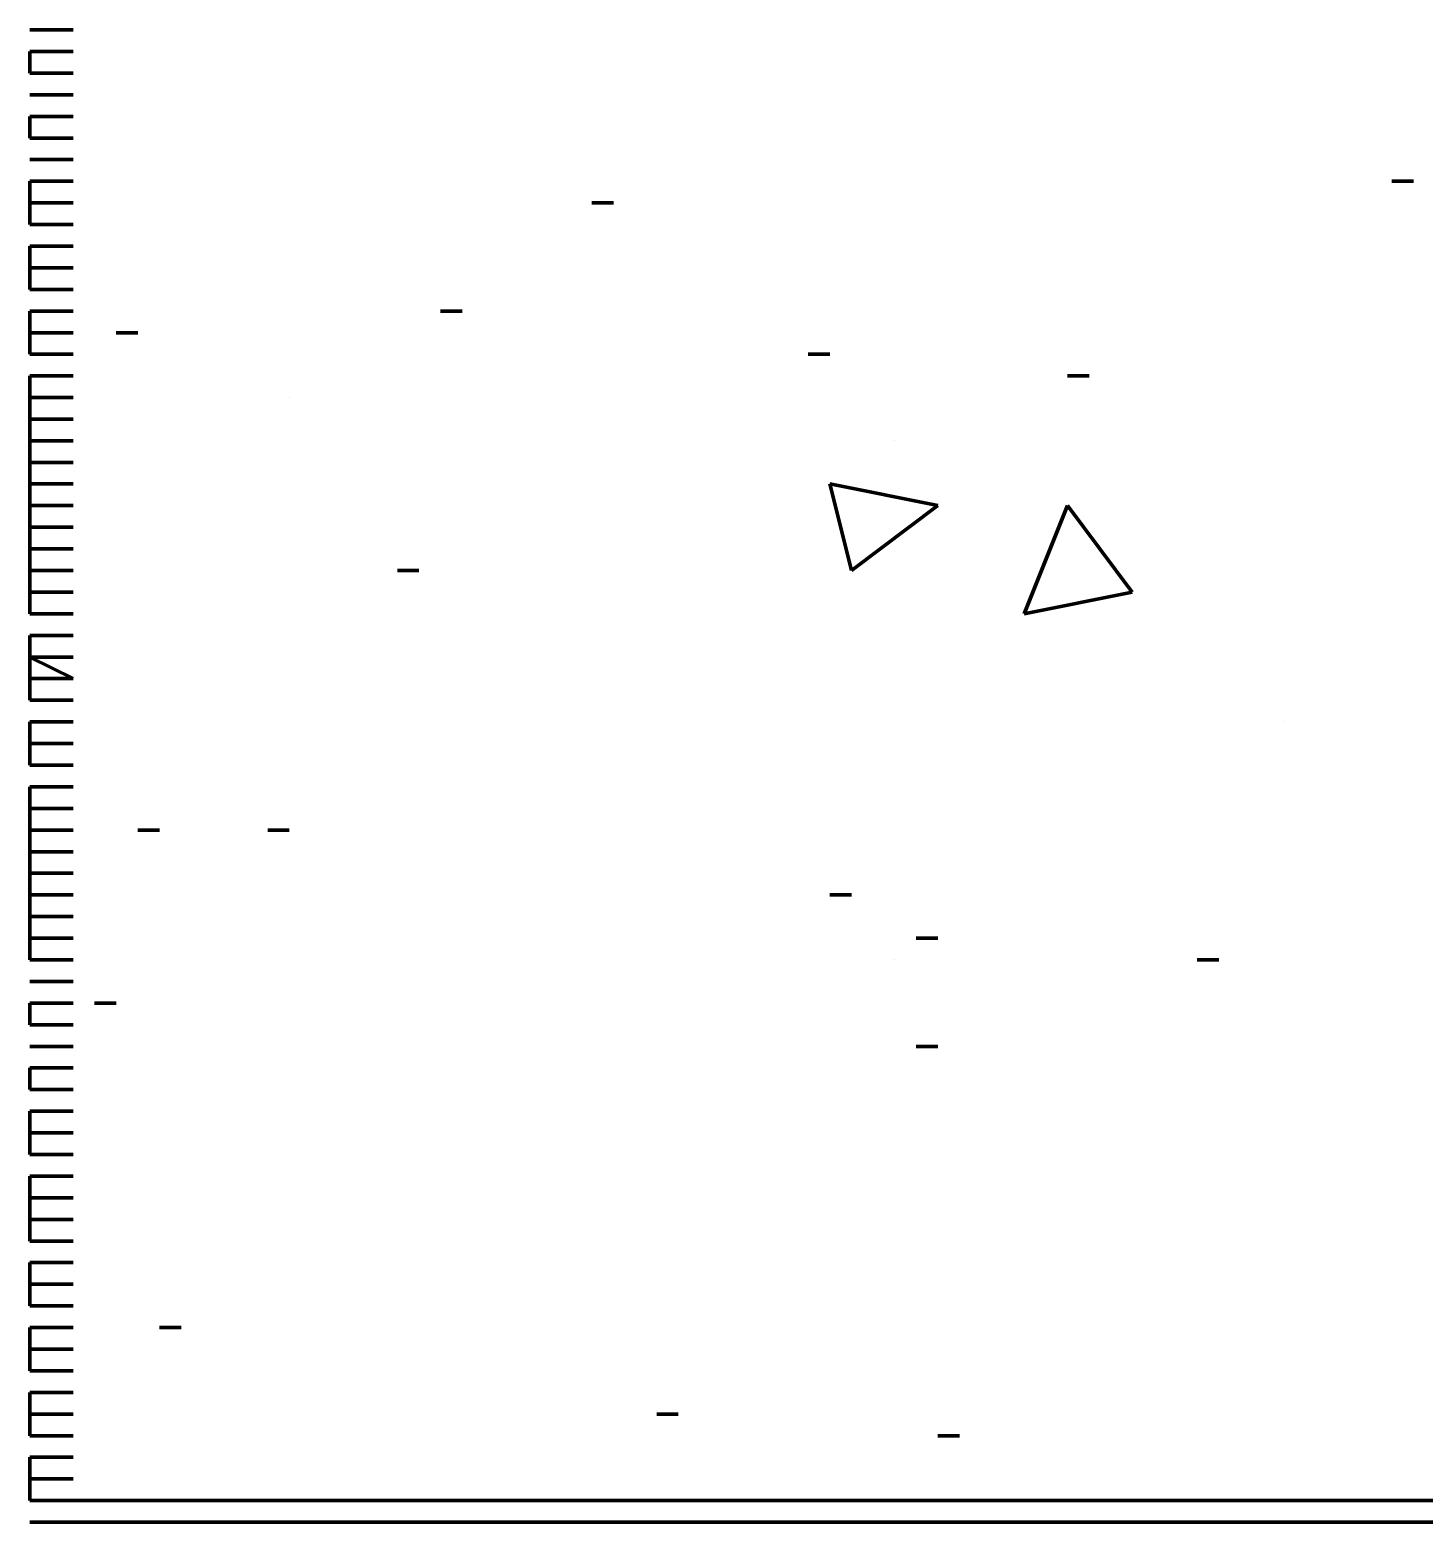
# Model space of a CAD drawing. Header units: inches. Extents: x 16 to 776, y 37 to 575.
# Drawn here: x 603.33 to 614.08, y 317.67 to 329.17 of the extents above; entities that cross this region are included whole.
import ezdxf

# ---------------------------------------------------------------- set-up
doc = ezdxf.new("R2010")
doc.units = ezdxf.units.IN
doc.header["$MEASUREMENT"] = 0
doc.layers.add('P', color=250, linetype='CONTINUOUS', lineweight=100)

msp = doc.modelspace()

# ---------------------------------------------------------------- linework, layer by layer
at = {"layer": 'P', "color": 0, "linetype": 'Continuous'}
for points in [[(603.333, 329.167), (603.5, 329.167)], [(603.333, 329.167), (603.5, 329.167)], [(603.333, 329.167), (603.5, 329.167)], [(603.5, 329.167), (603.667, 329.167)], [(603.5, 329.167), (603.667, 329.167)], [(603.5, 329.167), (603.667, 329.167)], [(603.333, 329), (603.5, 329)], [(603.333, 328.833), (603.333, 329)], [(603.333, 329), (603.5, 329)], [(603.333, 329), (603.5, 329)], [(603.333, 329), (603.333, 329)], [(603.333, 329), (603.5, 329)], [(603.5, 329), (603.667, 329)], [(603.5, 329), (603.667, 329)], [(603.5, 329), (603.667, 329)], [(603.5, 329), (603.667, 329)], [(603.333, 328.833), (603.5, 328.833)], [(603.333, 328.833), (603.5, 328.833)], [(603.333, 328.833), (603.5, 328.833)], [(603.5, 328.833), (603.667, 328.833)], [(603.5, 328.833), (603.667, 328.833)], [(603.5, 328.833), (603.667, 328.833)], [(603.333, 328.667), (603.5, 328.667)], [(603.333, 328.667), (603.5, 328.667)], [(603.333, 328.667), (603.5, 328.667)], [(603.5, 328.667), (603.667, 328.667)], [(603.5, 328.667), (603.667, 328.667)], [(603.5, 328.667), (603.667, 328.667)], [(603.333, 328.5), (603.5, 328.5)], [(603.333, 328.333), (603.333, 328.5)], [(603.333, 328.5), (603.5, 328.5)], [(603.333, 328.5), (603.5, 328.5)], [(603.333, 328.5), (603.333, 328.5)], [(603.333, 328.5), (603.5, 328.5)], [(603.5, 328.5), (603.667, 328.5)], [(603.5, 328.5), (603.667, 328.5)], [(603.5, 328.5), (603.667, 328.5)], [(603.5, 328.5), (603.667, 328.5)], [(603.333, 328.333), (603.5, 328.333)], [(603.333, 328.333), (603.5, 328.333)], [(603.333, 328.333), (603.5, 328.333)], [(603.5, 328.333), (603.667, 328.333)], [(603.5, 328.333), (603.667, 328.333)], [(603.5, 328.333), (603.667, 328.333)], [(603.333, 328.167), (603.5, 328.167)], [(603.333, 328.167), (603.5, 328.167)], [(603.333, 328.167), (603.5, 328.167)], [(603.333, 328.167), (603.5, 328.167)], [(603.5, 328.167), (603.667, 328.167)], [(603.5, 328.167), (603.667, 328.167)], [(603.5, 328.167), (603.667, 328.167)], [(603.5, 328.167), (603.667, 328.167)], [(603.333, 328), (603.5, 328)], [(603.333, 327.833), (603.333, 328)], [(603.333, 328), (603.5, 328)], [(603.333, 328), (603.5, 328)], [(603.333, 328), (603.5, 328)], [(603.333, 328), (603.5, 328)], [(603.5, 328), (603.667, 328)], [(603.5, 328), (603.667, 328)], [(603.5, 328), (603.667, 328)], [(603.5, 328), (603.667, 328)], [(603.5, 328), (603.667, 328)], [(613.833, 328), (614, 328)], [(603.333, 327.833), (603.5, 327.833)], [(603.333, 327.667), (603.333, 327.833)], [(603.333, 327.833), (603.5, 327.833)], [(603.5, 327.833), (603.667, 327.833)], [(603.5, 327.833), (603.667, 327.833)], [(607.667, 327.833), (607.833, 327.833)], [(603.333, 327.667), (603.5, 327.667)], [(603.333, 327.667), (603.5, 327.667)], [(603.333, 327.667), (603.5, 327.667)], [(603.333, 327.667), (603.333, 327.667)], [(603.333, 327.667), (603.5, 327.667)], [(603.5, 327.667), (603.667, 327.667)], [(603.5, 327.667), (603.667, 327.667)], [(603.5, 327.667), (603.667, 327.667)], [(603.5, 327.667), (603.667, 327.667)], [(603.333, 327.5), (603.5, 327.5)], [(603.333, 327.333), (603.333, 327.5)], [(603.333, 327.5), (603.5, 327.5)], [(603.5, 327.5), (603.667, 327.5)], [(603.5, 327.5), (603.667, 327.5)], [(603.333, 327.333), (603.5, 327.333)], [(603.333, 327.167), (603.333, 327.333)], [(603.333, 327.333), (603.5, 327.333)], [(603.5, 327.333), (603.667, 327.333)], [(603.5, 327.333), (603.667, 327.333)], [(603.333, 327.167), (603.5, 327.167)], [(603.333, 327.167), (603.5, 327.167)], [(603.333, 327.167), (603.5, 327.167)], [(603.333, 327.167), (603.333, 327.167)], [(603.333, 327.167), (603.5, 327.167)], [(603.5, 327.167), (603.667, 327.167)], [(603.5, 327.167), (603.667, 327.167)], [(603.5, 327.167), (603.667, 327.167)], [(603.5, 327.167), (603.667, 327.167)], [(603.333, 327), (603.5, 327)], [(603.333, 326.833), (603.333, 327)], [(603.333, 327), (603.5, 327)], [(603.5, 327), (603.667, 327)], [(603.5, 327), (603.667, 327)], [(606.5, 327), (606.667, 327)], [(603.333, 326.833), (603.5, 326.833)], [(603.333, 326.667), (603.333, 326.833)], [(603.333, 326.833), (603.5, 326.833)], [(603.333, 326.833), (603.5, 326.833)], [(603.333, 326.833), (603.333, 326.833)], [(603.333, 326.833), (603.5, 326.833)], [(603.5, 326.833), (603.667, 326.833)], [(603.5, 326.833), (603.667, 326.833)], [(603.5, 326.833), (603.667, 326.833)], [(603.5, 326.833), (603.667, 326.833)], [(604, 326.833), (604.167, 326.833)], [(603.333, 326.667), (603.5, 326.667)], [(603.333, 326.667), (603.5, 326.667)], [(603.5, 326.667), (603.667, 326.667)], [(603.5, 326.667), (603.667, 326.667)], [(609.333, 326.667), (609.5, 326.667)], [(603.333, 326.5), (603.5, 326.5)], [(603.333, 326.333), (603.333, 326.5)], [(603.333, 326.5), (603.5, 326.5)], [(603.5, 326.5), (603.667, 326.5)], [(603.5, 326.5), (603.667, 326.5)], [(611.333, 326.5), (611.5, 326.5)], [(603.333, 326.333), (603.5, 326.333)], [(603.333, 326.167), (603.333, 326.333)], [(603.333, 326.333), (603.5, 326.333)], [(603.333, 326.333), (603.5, 326.333)], [(603.333, 326.333), (603.333, 326.333)], [(603.333, 326.333), (603.5, 326.333)], [(603.5, 326.333), (603.667, 326.333)], [(603.5, 326.333), (603.667, 326.333)], [(603.5, 326.333), (603.667, 326.333)], [(603.5, 326.333), (603.667, 326.333)], [(605.333, 326.333), (605.333, 326.333)], [(603.333, 326.167), (603.5, 326.167)], [(603.333, 326), (603.333, 326.167)], [(603.333, 326.167), (603.5, 326.167)], [(603.5, 326.167), (603.667, 326.167)], [(603.5, 326.167), (603.667, 326.167)], [(603.333, 326), (603.5, 326)], [(603.333, 325.833), (603.333, 326)], [(603.333, 326), (603.5, 326)], [(603.333, 326), (603.5, 326)], [(603.333, 326), (603.5, 326)], [(603.5, 326), (603.667, 326)], [(603.5, 326), (603.667, 326)], [(603.5, 326), (603.667, 326)], [(603.5, 326), (603.667, 326)], [(610, 326), (610, 326)], [(603.333, 325.833), (603.5, 325.833)], [(603.333, 325.667), (603.333, 325.833)], [(603.333, 325.833), (603.5, 325.833)], [(603.5, 325.833), (603.667, 325.833)], [(603.5, 325.833), (603.667, 325.833)], [(603.333, 325.667), (603.5, 325.667)], [(603.333, 325.5), (603.333, 325.667)], [(603.333, 325.667), (603.5, 325.667)], [(603.5, 325.667), (603.667, 325.667)], [(603.5, 325.667), (603.667, 325.667)], [(610.333, 325.5), (609.5, 325.667)], [(609.667, 325), (609.5, 325.667)], [(603.333, 325.5), (603.5, 325.5)], [(603.333, 325.333), (603.333, 325.5)], [(603.333, 325.5), (603.5, 325.5)], [(603.333, 325.5), (603.5, 325.5)], [(603.333, 325.5), (603.5, 325.5)], [(603.5, 325.5), (603.667, 325.5)], [(603.5, 325.5), (603.667, 325.5)], [(603.5, 325.5), (603.667, 325.5)], [(603.5, 325.5), (603.667, 325.5)], [(610.333, 325.5), (609.667, 325)], [(611, 324.667), (611.333, 325.5)], [(611.833, 324.833), (611.333, 325.5)], [(603.333, 325.333), (603.5, 325.333)], [(603.333, 325.167), (603.333, 325.333)], [(603.333, 325.333), (603.5, 325.333)], [(603.5, 325.333), (603.667, 325.333)], [(603.5, 325.333), (603.667, 325.333)], [(603.333, 325.167), (603.5, 325.167)], [(603.333, 325), (603.333, 325.167)], [(603.333, 325.167), (603.5, 325.167)], [(603.5, 325.167), (603.667, 325.167)], [(603.5, 325.167), (603.667, 325.167)], [(603.333, 325), (603.5, 325)], [(603.333, 324.833), (603.333, 325)], [(603.333, 325), (603.5, 325)], [(603.333, 325), (603.5, 325)], [(603.333, 325), (603.5, 325)], [(603.5, 325), (603.667, 325)], [(603.5, 325), (603.667, 325)], [(603.5, 325), (603.667, 325)], [(603.5, 325), (603.667, 325)], [(606.167, 325), (606.333, 325)], [(603.333, 324.833), (603.5, 324.833)], [(603.333, 324.667), (603.333, 324.833)], [(603.333, 324.833), (603.5, 324.833)], [(603.5, 324.833), (603.667, 324.833)], [(603.5, 324.833), (603.667, 324.833)], [(611.833, 324.833), (611, 324.667)], [(603.333, 324.667), (603.5, 324.667)], [(603.333, 324.667), (603.5, 324.667)], [(603.333, 324.667), (603.5, 324.667)], [(603.333, 324.667), (603.333, 324.667)], [(603.333, 324.667), (603.5, 324.667)], [(603.5, 324.667), (603.667, 324.667)], [(603.5, 324.667), (603.667, 324.667)], [(603.5, 324.667), (603.667, 324.667)], [(603.5, 324.667), (603.667, 324.667)], [(603.333, 324.5), (603.5, 324.5)], [(603.333, 324.333), (603.333, 324.5)], [(603.333, 324.5), (603.5, 324.5)], [(603.5, 324.5), (603.667, 324.5)], [(603.5, 324.5), (603.667, 324.5)], [(603.667, 324.167), (603.333, 324.333)], [(603.333, 324.333), (603.5, 324.333)], [(603.333, 324.167), (603.333, 324.333)], [(603.333, 324.333), (603.5, 324.333)], [(603.5, 324.333), (603.667, 324.333)], [(603.5, 324.333), (603.667, 324.333)], [(603.667, 324.167), (603.333, 324.167)], [(603.333, 324.167), (603.5, 324.167)], [(603.333, 324), (603.333, 324.167)], [(603.333, 324.167), (603.5, 324.167)], [(603.333, 324.167), (603.5, 324.167)], [(603.333, 324.167), (603.333, 324.167)], [(603.333, 324.167), (603.5, 324.167)], [(603.5, 324.167), (603.667, 324.167)], [(603.5, 324.167), (603.667, 324.167)], [(603.5, 324.167), (603.667, 324.167)], [(603.5, 324.167), (603.667, 324.167)], [(603.333, 324), (603.5, 324)], [(603.333, 324), (603.5, 324)], [(603.5, 324), (603.667, 324)], [(603.5, 324), (603.667, 324)], [(603.333, 323.833), (603.5, 323.833)], [(603.333, 323.667), (603.333, 323.833)], [(603.333, 323.833), (603.5, 323.833)], [(603.333, 323.833), (603.5, 323.833)], [(603.333, 323.833), (603.333, 323.833)], [(603.333, 323.833), (603.5, 323.833)], [(603.5, 323.833), (603.667, 323.833)], [(603.5, 323.833), (603.667, 323.833)], [(603.5, 323.833), (603.667, 323.833)], [(603.5, 323.833), (603.667, 323.833)], [(613, 323.833), (613, 323.833)], [(603.333, 323.667), (603.5, 323.667)], [(603.333, 323.5), (603.333, 323.667)], [(603.333, 323.667), (603.5, 323.667)], [(603.5, 323.667), (603.667, 323.667)], [(603.5, 323.667), (603.667, 323.667)], [(603.333, 323.5), (603.5, 323.5)], [(603.333, 323.5), (603.5, 323.5)], [(603.5, 323.5), (603.667, 323.5)], [(603.5, 323.5), (603.667, 323.5)], [(603.333, 323.333), (603.5, 323.333)], [(603.333, 323.167), (603.333, 323.333)], [(603.333, 323.333), (603.5, 323.333)], [(603.333, 323.333), (603.5, 323.333)], [(603.333, 323.333), (603.333, 323.333)], [(603.333, 323.333), (603.5, 323.333)], [(603.5, 323.333), (603.667, 323.333)], [(603.5, 323.333), (603.667, 323.333)], [(603.5, 323.333), (603.667, 323.333)], [(603.5, 323.333), (603.667, 323.333)], [(603.333, 323.167), (603.5, 323.167)], [(603.333, 323), (603.333, 323.167)], [(603.333, 323.167), (603.5, 323.167)], [(603.5, 323.167), (603.667, 323.167)], [(603.5, 323.167), (603.667, 323.167)], [(603.333, 323), (603.5, 323)], [(603.333, 322.833), (603.333, 323)], [(603.333, 323), (603.5, 323)], [(603.333, 323), (603.5, 323)], [(603.333, 323), (603.5, 323)], [(603.5, 323), (603.667, 323)], [(603.5, 323), (603.667, 323)], [(603.5, 323), (603.667, 323)], [(603.5, 323), (603.667, 323)], [(604.167, 323), (604.333, 323)], [(605.167, 323), (605.333, 323)], [(603.333, 322.833), (603.5, 322.833)], [(603.333, 322.667), (603.333, 322.833)], [(603.333, 322.833), (603.5, 322.833)], [(603.5, 322.833), (603.667, 322.833)], [(603.5, 322.833), (603.667, 322.833)], [(603.333, 322.667), (603.5, 322.667)], [(603.333, 322.5), (603.333, 322.667)], [(603.333, 322.667), (603.5, 322.667)], [(603.5, 322.667), (603.667, 322.667)], [(603.5, 322.667), (603.667, 322.667)], [(603.333, 322.5), (603.5, 322.5)], [(603.333, 322.333), (603.333, 322.5)], [(603.333, 322.5), (603.5, 322.5)], [(603.333, 322.5), (603.5, 322.5)], [(603.333, 322.5), (603.5, 322.5)], [(603.5, 322.5), (603.667, 322.5)], [(603.5, 322.5), (603.667, 322.5)], [(603.5, 322.5), (603.667, 322.5)], [(603.5, 322.5), (603.667, 322.5)], [(603.5, 322.5), (603.667, 322.5)], [(609.5, 322.5), (609.667, 322.5)], [(603.333, 322.333), (603.5, 322.333)], [(603.333, 322.167), (603.333, 322.333)], [(603.333, 322.333), (603.5, 322.333)], [(603.5, 322.333), (603.667, 322.333)], [(603.5, 322.333), (603.667, 322.333)], [(603.333, 322.167), (603.5, 322.167)], [(603.333, 322), (603.333, 322.167)], [(603.333, 322.167), (603.5, 322.167)], [(603.5, 322.167), (603.667, 322.167)], [(603.5, 322.167), (603.667, 322.167)], [(610.167, 322.167), (610.333, 322.167)], [(603.333, 322), (603.5, 322)], [(603.333, 322), (603.5, 322)], [(603.333, 322), (603.5, 322)], [(603.333, 322), (603.5, 322)], [(603.333, 322), (603.333, 322)], [(603.333, 322), (603.5, 322)], [(603.5, 322), (603.667, 322)], [(603.5, 322), (603.667, 322)], [(603.5, 322), (603.667, 322)], [(603.5, 322), (603.667, 322)], [(603.5, 322), (603.667, 322)], [(610, 322), (610, 322)], [(612.333, 322), (612.5, 322)], [(603.333, 321.833), (603.5, 321.833)], [(603.333, 321.833), (603.5, 321.833)], [(603.333, 321.833), (603.5, 321.833)], [(603.5, 321.833), (603.667, 321.833)], [(603.5, 321.833), (603.667, 321.833)], [(603.5, 321.833), (603.667, 321.833)], [(603.333, 321.667), (603.5, 321.667)], [(603.333, 321.5), (603.333, 321.667)], [(603.333, 321.667), (603.5, 321.667)], [(603.333, 321.667), (603.5, 321.667)], [(603.333, 321.667), (603.333, 321.667)], [(603.333, 321.667), (603.5, 321.667)], [(603.5, 321.667), (603.667, 321.667)], [(603.5, 321.667), (603.667, 321.667)], [(603.5, 321.667), (603.667, 321.667)], [(603.5, 321.667), (603.667, 321.667)], [(603.833, 321.667), (604, 321.667)], [(603.333, 321.5), (603.5, 321.5)], [(603.333, 321.5), (603.5, 321.5)], [(603.333, 321.5), (603.5, 321.5)], [(603.5, 321.5), (603.667, 321.5)], [(603.5, 321.5), (603.667, 321.5)], [(603.5, 321.5), (603.667, 321.5)], [(603.333, 321.333), (603.5, 321.333)], [(603.333, 321.333), (603.5, 321.333)], [(603.333, 321.333), (603.5, 321.333)], [(603.5, 321.333), (603.667, 321.333)], [(603.5, 321.333), (603.667, 321.333)], [(603.5, 321.333), (603.667, 321.333)], [(610.167, 321.333), (610.333, 321.333)], [(603.333, 321.167), (603.5, 321.167)], [(603.333, 321), (603.333, 321.167)], [(603.333, 321.167), (603.5, 321.167)], [(603.333, 321.167), (603.5, 321.167)], [(603.333, 321.167), (603.333, 321.167)], [(603.333, 321.167), (603.5, 321.167)], [(603.5, 321.167), (603.667, 321.167)], [(603.5, 321.167), (603.667, 321.167)], [(603.5, 321.167), (603.667, 321.167)], [(603.5, 321.167), (603.667, 321.167)], [(603.333, 321), (603.5, 321)], [(603.333, 321), (603.5, 321)], [(603.333, 321), (603.5, 321)], [(603.5, 321), (603.667, 321)], [(603.5, 321), (603.667, 321)], [(603.5, 321), (603.667, 321)], [(603.5, 320.833), (603.333, 320.833)], [(603.5, 320.833), (603.333, 320.833)], [(603.333, 320.833), (603.5, 320.833)], [(603.333, 320.667), (603.333, 320.833)], [(603.333, 320.833), (603.5, 320.833)], [(603.333, 320.833), (603.5, 320.833)], [(603.333, 320.833), (603.5, 320.833)], [(603.333, 320.833), (603.5, 320.833)], [(603.5, 320.833), (603.667, 320.833)], [(603.5, 320.833), (603.667, 320.833)], [(603.5, 320.833), (603.667, 320.833)], [(603.5, 320.833), (603.667, 320.833)], [(603.5, 320.833), (603.667, 320.833)], [(603.333, 320.667), (603.5, 320.667)], [(603.333, 320.5), (603.333, 320.667)], [(603.333, 320.667), (603.5, 320.667)], [(603.5, 320.667), (603.667, 320.667)], [(603.5, 320.667), (603.667, 320.667)], [(603.333, 320.5), (603.5, 320.5)], [(603.333, 320.5), (603.5, 320.5)], [(603.333, 320.5), (603.5, 320.5)], [(603.5, 320.5), (603.667, 320.5)], [(603.5, 320.5), (603.667, 320.5)], [(603.5, 320.5), (603.667, 320.5)], [(603.333, 320.333), (603.5, 320.333)], [(603.333, 320.167), (603.333, 320.333)], [(603.333, 320.333), (603.5, 320.333)], [(603.333, 320.333), (603.5, 320.333)], [(603.333, 320.333), (603.5, 320.333)], [(603.333, 320.333), (603.5, 320.333)], [(603.5, 320.333), (603.667, 320.333)], [(603.5, 320.333), (603.667, 320.333)], [(603.5, 320.333), (603.667, 320.333)], [(603.5, 320.333), (603.667, 320.333)], [(603.5, 320.333), (603.667, 320.333)], [(603.333, 320.167), (603.5, 320.167)], [(603.333, 320), (603.333, 320.167)], [(603.333, 320.167), (603.5, 320.167)], [(603.5, 320.167), (603.667, 320.167)], [(603.5, 320.167), (603.667, 320.167)], [(603.333, 320), (603.5, 320)], [(603.333, 319.833), (603.333, 320)], [(603.333, 320), (603.5, 320)], [(603.333, 320), (603.5, 320)], [(603.333, 320), (603.333, 320)], [(603.333, 320), (603.5, 320)], [(603.5, 320), (603.667, 320)], [(603.5, 320), (603.667, 320)], [(603.5, 320), (603.667, 320)], [(603.5, 320), (603.667, 320)], [(603.333, 319.833), (603.5, 319.833)], [(603.333, 319.833), (603.5, 319.833)], [(603.5, 319.833), (603.667, 319.833)], [(603.5, 319.833), (603.667, 319.833)], [(603.333, 319.667), (603.5, 319.667)], [(603.333, 319.5), (603.333, 319.667)], [(603.333, 319.667), (603.5, 319.667)], [(603.5, 319.667), (603.667, 319.667)], [(603.5, 319.667), (603.667, 319.667)], [(603.333, 319.5), (603.5, 319.5)], [(603.333, 319.333), (603.333, 319.5)], [(603.333, 319.5), (603.5, 319.5)], [(603.333, 319.5), (603.5, 319.5)], [(603.333, 319.5), (603.333, 319.5)], [(603.333, 319.5), (603.5, 319.5)], [(603.5, 319.5), (603.667, 319.5)], [(603.5, 319.5), (603.667, 319.5)], [(603.5, 319.5), (603.667, 319.5)], [(603.5, 319.5), (603.667, 319.5)], [(603.333, 319.333), (603.5, 319.333)], [(603.333, 319.333), (603.5, 319.333)], [(603.5, 319.333), (603.667, 319.333)], [(603.5, 319.333), (603.667, 319.333)], [(603.333, 319.167), (603.5, 319.167)], [(603.333, 319), (603.333, 319.167)], [(603.333, 319.167), (603.5, 319.167)], [(603.5, 319.167), (603.667, 319.167)], [(603.5, 319.167), (603.667, 319.167)], [(604.333, 319.167), (604.5, 319.167)], [(603.333, 319), (603.5, 319)], [(603.333, 318.833), (603.333, 319)], [(603.333, 319), (603.5, 319)], [(603.333, 319), (603.5, 319)], [(603.333, 319), (603.333, 319)], [(603.333, 319), (603.5, 319)], [(603.5, 319), (603.667, 319)], [(603.5, 319), (603.667, 319)], [(603.5, 319), (603.667, 319)], [(603.5, 319), (603.667, 319)], [(603.333, 318.833), (603.5, 318.833)], [(603.333, 318.833), (603.5, 318.833)], [(603.5, 318.833), (603.667, 318.833)], [(603.5, 318.833), (603.667, 318.833)], [(603.333, 318.667), (603.5, 318.667)], [(603.333, 318.5), (603.333, 318.667)], [(603.333, 318.667), (603.5, 318.667)], [(603.333, 318.667), (603.5, 318.667)], [(603.333, 318.667), (603.333, 318.667)], [(603.333, 318.667), (603.5, 318.667)], [(603.5, 318.667), (603.667, 318.667)], [(603.5, 318.667), (603.667, 318.667)], [(603.5, 318.667), (603.667, 318.667)], [(603.5, 318.667), (603.667, 318.667)], [(603.333, 318.5), (603.5, 318.5)], [(603.333, 318.333), (603.333, 318.5)], [(603.333, 318.5), (603.5, 318.5)], [(603.5, 318.5), (603.667, 318.5)], [(603.5, 318.5), (603.667, 318.5)], [(608.167, 318.5), (608.333, 318.5)], [(603.333, 318.333), (603.5, 318.333)], [(603.333, 318.333), (603.5, 318.333)], [(603.333, 318.333), (603.5, 318.333)], [(603.5, 318.333), (603.667, 318.333)], [(603.5, 318.333), (603.667, 318.333)], [(603.5, 318.333), (603.667, 318.333)], [(610.333, 318.333), (610.5, 318.333)], [(603.333, 318.167), (603.5, 318.167)], [(603.333, 318), (603.333, 318.167)], [(603.333, 318.167), (603.5, 318.167)], [(603.333, 318.167), (603.5, 318.167)], [(603.333, 318.167), (603.5, 318.167)], [(603.333, 318.167), (603.5, 318.167)], [(603.5, 318.167), (603.667, 318.167)], [(603.5, 318.167), (603.667, 318.167)], [(603.5, 318.167), (603.667, 318.167)], [(603.5, 318.167), (603.667, 318.167)], [(603.5, 318.167), (603.667, 318.167)], [(603.333, 318), (603.5, 318)], [(603.333, 317.833), (603.333, 318)], [(603.333, 318), (603.5, 318)], [(603.5, 318), (603.667, 318)], [(603.5, 318), (603.667, 318)], [(603.333, 317.833), (603.5, 317.833)], [(603.333, 317.833), (603.5, 317.833)], [(603.333, 317.833), (603.5, 317.833)], [(603.333, 317.833), (603.5, 317.833)], [(603.333, 317.833), (603.5, 317.833)], [(603.333, 317.833), (603.333, 317.833)], [(603.333, 317.833), (603.5, 317.833)], [(603.333, 317.833), (603.5, 317.833)], [(603.5, 317.833), (603.667, 317.833)], [(603.5, 317.833), (603.667, 317.833)], [(603.5, 317.833), (603.667, 317.833)], [(603.5, 317.833), (603.667, 317.833)], [(603.5, 317.833), (603.667, 317.833)], [(603.5, 317.833), (603.667, 317.833)], [(603.5, 317.833), (603.667, 317.833)], [(603.5, 317.833), (603.667, 317.833)], [(603.667, 317.833), (603.833, 317.833)], [(603.667, 317.833), (603.833, 317.833)], [(603.667, 317.833), (603.667, 317.833)], [(603.667, 317.833), (603.667, 317.833)], [(603.833, 317.833), (604, 317.833)], [(603.833, 317.833), (604, 317.833)], [(604, 317.833), (604.167, 317.833)], [(604, 317.833), (604.167, 317.833)], [(604, 317.833), (604, 317.833)], [(604, 317.833), (604, 317.833)], [(604.167, 317.833), (604.333, 317.833)], [(604.167, 317.833), (604.333, 317.833)], [(604.333, 317.833), (604.5, 317.833)], [(604.333, 317.833), (604.5, 317.833)], [(604.5, 317.833), (604.667, 317.833)], [(604.5, 317.833), (604.667, 317.833)], [(604.5, 317.833), (604.5, 317.833)], [(604.5, 317.833), (604.5, 317.833)], [(604.667, 317.833), (604.833, 317.833)], [(604.667, 317.833), (604.833, 317.833)], [(604.833, 317.833), (605, 317.833)], [(604.833, 317.833), (605, 317.833)], [(604.833, 317.833), (605, 317.833)], [(605, 317.833), (605.167, 317.833)], [(605, 317.833), (605.167, 317.833)], [(605, 317.833), (605, 317.833)], [(605, 317.833), (605, 317.833)], [(605, 317.833), (605, 317.833)], [(605.167, 317.833), (605.333, 317.833)], [(605.167, 317.833), (605.333, 317.833)], [(605.333, 317.833), (605.5, 317.833)], [(605.333, 317.833), (605.5, 317.833)], [(605.333, 317.833), (605.333, 317.833)], [(605.333, 317.833), (605.333, 317.833)], [(605.5, 317.833), (605.667, 317.833)], [(605.5, 317.833), (605.667, 317.833)], [(605.667, 317.833), (605.833, 317.833)], [(605.667, 317.833), (605.833, 317.833)], [(605.833, 317.833), (606, 317.833)], [(605.833, 317.833), (606, 317.833)], [(605.833, 317.833), (605.833, 317.833)], [(605.833, 317.833), (605.833, 317.833)], [(606, 317.833), (606.167, 317.833)], [(606, 317.833), (606.167, 317.833)], [(606.167, 317.833), (606.333, 317.833)], [(606.167, 317.833), (606.333, 317.833)], [(606.167, 317.833), (606.167, 317.833)], [(606.167, 317.833), (606.167, 317.833)], [(606.333, 317.833), (606.5, 317.833)], [(606.333, 317.833), (606.5, 317.833)], [(606.5, 317.833), (606.667, 317.833)], [(606.5, 317.833), (606.667, 317.833)], [(606.667, 317.833), (606.833, 317.833)], [(606.667, 317.833), (606.833, 317.833)], [(606.667, 317.833), (606.667, 317.833)], [(606.667, 317.833), (606.667, 317.833)], [(606.833, 317.833), (607, 317.833)], [(606.833, 317.833), (607, 317.833)], [(606.833, 317.833), (607, 317.833)], [(607, 317.833), (607.167, 317.833)], [(607, 317.833), (607.167, 317.833)], [(607, 317.833), (607, 317.833)], [(607, 317.833), (607.167, 317.833)], [(607, 317.833), (607, 317.833)], [(607, 317.833), (607, 317.833)], [(607, 317.833), (607, 317.833)], [(607.167, 317.833), (607.333, 317.833)], [(607.167, 317.833), (607.333, 317.833)], [(607.333, 317.833), (607.5, 317.833)], [(607.333, 317.833), (607.5, 317.833)], [(607.5, 317.833), (607.667, 317.833)], [(607.5, 317.833), (607.667, 317.833)], [(607.5, 317.833), (607.5, 317.833)], [(607.5, 317.833), (607.667, 317.833)], [(607.5, 317.833), (607.5, 317.833)], [(607.5, 317.833), (607.5, 317.833)], [(607.667, 317.833), (607.833, 317.833)], [(607.667, 317.833), (607.833, 317.833)], [(607.833, 317.833), (608, 317.833)], [(607.833, 317.833), (608, 317.833)], [(608, 317.833), (608.167, 317.833)], [(608, 317.833), (608.167, 317.833)], [(608, 317.833), (608, 317.833)], [(608, 317.833), (608.167, 317.833)], [(608, 317.833), (608, 317.833)], [(608, 317.833), (608, 317.833)], [(608.167, 317.833), (608.333, 317.833)], [(608.167, 317.833), (608.333, 317.833)], [(608.333, 317.833), (608.5, 317.833)], [(608.333, 317.833), (608.5, 317.833)], [(608.333, 317.833), (608.5, 317.833)], [(608.333, 317.833), (608.333, 317.833)], [(608.333, 317.833), (608.333, 317.833)], [(608.5, 317.833), (608.667, 317.833)], [(608.5, 317.833), (608.667, 317.833)], [(608.5, 317.833), (608.667, 317.833)], [(608.667, 317.833), (608.833, 317.833)], [(608.667, 317.833), (608.833, 317.833)], [(608.833, 317.833), (609, 317.833)], [(608.833, 317.833), (609, 317.833)], [(608.833, 317.833), (608.833, 317.833)], [(608.833, 317.833), (608.833, 317.833)], [(609, 317.833), (609.167, 317.833)], [(609, 317.833), (609.167, 317.833)], [(609, 317.833), (609.167, 317.833)], [(609.167, 317.833), (609.333, 317.833)], [(609.167, 317.833), (609.333, 317.833)], [(609.167, 317.833), (609.167, 317.833)], [(609.167, 317.833), (609.167, 317.833)], [(609.167, 317.833), (609.167, 317.833)], [(609.333, 317.833), (609.5, 317.833)], [(609.333, 317.833), (609.5, 317.833)], [(609.5, 317.833), (609.667, 317.833)], [(609.5, 317.833), (609.667, 317.833)], [(609.667, 317.833), (609.833, 317.833)], [(609.667, 317.833), (609.833, 317.833)], [(609.667, 317.833), (609.667, 317.833)], [(609.667, 317.833), (609.667, 317.833)], [(609.833, 317.833), (610, 317.833)], [(609.833, 317.833), (610, 317.833)], [(610, 317.833), (610.167, 317.833)], [(610, 317.833), (610.167, 317.833)], [(610, 317.833), (610, 317.833)], [(610, 317.833), (610, 317.833)], [(610.167, 317.833), (610.333, 317.833)], [(610.167, 317.833), (610.333, 317.833)], [(610.333, 317.833), (610.5, 317.833)], [(610.333, 317.833), (610.5, 317.833)], [(610.5, 317.833), (610.667, 317.833)], [(610.5, 317.833), (610.667, 317.833)], [(610.5, 317.833), (610.5, 317.833)], [(610.5, 317.833), (610.5, 317.833)], [(610.667, 317.833), (610.833, 317.833)], [(610.667, 317.833), (610.833, 317.833)], [(610.833, 317.833), (611, 317.833)], [(610.833, 317.833), (611, 317.833)], [(611, 317.833), (611.167, 317.833)], [(611, 317.833), (611.167, 317.833)], [(611, 317.833), (611, 317.833)], [(611, 317.833), (611, 317.833)], [(611.167, 317.833), (611.333, 317.833)], [(611.167, 317.833), (611.333, 317.833)], [(611.333, 317.833), (611.5, 317.833)], [(611.333, 317.833), (611.5, 317.833)], [(611.333, 317.833), (611.333, 317.833)], [(611.333, 317.833), (611.333, 317.833)], [(611.5, 317.833), (611.667, 317.833)], [(611.5, 317.833), (611.667, 317.833)], [(611.667, 317.833), (611.833, 317.833)], [(611.667, 317.833), (611.833, 317.833)], [(611.833, 317.833), (612, 317.833)], [(611.833, 317.833), (612, 317.833)], [(611.833, 317.833), (611.833, 317.833)], [(611.833, 317.833), (611.833, 317.833)], [(612, 317.833), (612.167, 317.833)], [(612, 317.833), (612.167, 317.833)], [(612.167, 317.833), (612.333, 317.833)], [(612.167, 317.833), (612.333, 317.833)], [(612.167, 317.833), (612.167, 317.833)], [(612.167, 317.833), (612.167, 317.833)], [(612.333, 317.833), (612.5, 317.833)], [(612.333, 317.833), (612.5, 317.833)], [(612.5, 317.833), (612.667, 317.833)], [(612.5, 317.833), (612.667, 317.833)], [(612.5, 317.833), (612.667, 317.833)], [(612.667, 317.833), (612.833, 317.833)], [(612.667, 317.833), (612.833, 317.833)], [(612.667, 317.833), (612.667, 317.833)], [(612.667, 317.833), (612.667, 317.833)], [(612.833, 317.833), (613, 317.833)], [(612.833, 317.833), (613, 317.833)], [(613, 317.833), (613.167, 317.833)], [(613, 317.833), (613.167, 317.833)], [(613, 317.833), (613, 317.833)], [(613, 317.833), (613, 317.833)], [(613.167, 317.833), (613.333, 317.833)], [(613.167, 317.833), (613.333, 317.833)], [(613.167, 317.833), (613.333, 317.833)], [(613.333, 317.833), (613.5, 317.833)], [(613.333, 317.833), (613.5, 317.833)], [(613.333, 317.833), (613.5, 317.833)], [(613.5, 317.833), (613.667, 317.833)], [(613.5, 317.833), (613.667, 317.833)], [(613.5, 317.833), (613.5, 317.833)], [(613.5, 317.833), (613.5, 317.833)], [(613.667, 317.833), (613.833, 317.833)], [(613.667, 317.833), (613.833, 317.833)], [(613.833, 317.833), (614, 317.833)], [(613.833, 317.833), (614, 317.833)], [(614, 317.833), (614.167, 317.833)], [(614, 317.833), (614.167, 317.833)], [(614, 317.833), (614, 317.833)], [(614, 317.833), (614, 317.833)], [(603.5, 317.667), (603.333, 317.667)], [(603.333, 317.667), (603.5, 317.667)], [(603.333, 317.667), (603.5, 317.667)], [(603.333, 317.667), (603.5, 317.667)], [(603.333, 317.667), (603.5, 317.667)], [(603.667, 317.667), (603.5, 317.667)], [(603.5, 317.667), (603.667, 317.667)], [(603.5, 317.667), (603.667, 317.667)], [(603.5, 317.667), (603.667, 317.667)], [(603.5, 317.667), (603.667, 317.667)], [(603.5, 317.667), (603.667, 317.667)], [(603.667, 317.667), (603.833, 317.667)], [(603.667, 317.667), (603.667, 317.667)], [(603.667, 317.667), (603.667, 317.667)], [(603.667, 317.667), (603.833, 317.667)], [(603.667, 317.667), (603.667, 317.667)], [(604, 317.667), (603.833, 317.667)], [(603.833, 317.667), (604, 317.667)], [(603.833, 317.667), (604, 317.667)], [(604.167, 317.667), (604, 317.667)], [(604, 317.667), (604.167, 317.667)], [(604, 317.667), (604, 317.667)], [(604, 317.667), (604, 317.667)], [(604, 317.667), (604.167, 317.667)], [(604, 317.667), (604, 317.667)], [(604.167, 317.667), (604.333, 317.667)], [(604.167, 317.667), (604.333, 317.667)], [(604.5, 317.667), (604.333, 317.667)], [(604.333, 317.667), (604.5, 317.667)], [(604.333, 317.667), (604.5, 317.667)], [(604.667, 317.667), (604.5, 317.667)], [(604.5, 317.667), (604.667, 317.667)], [(604.5, 317.667), (604.5, 317.667)], [(604.5, 317.667), (604.5, 317.667)], [(604.5, 317.667), (604.667, 317.667)], [(604.5, 317.667), (604.5, 317.667)], [(604.667, 317.667), (604.833, 317.667)], [(604.667, 317.667), (604.833, 317.667)], [(604.833, 317.667), (605, 317.667)], [(604.833, 317.667), (605, 317.667)], [(604.833, 317.667), (605, 317.667)], [(605.167, 317.667), (605, 317.667)], [(605, 317.667), (605.167, 317.667)], [(605, 317.667), (605, 317.667)], [(605, 317.667), (605, 317.667)], [(605, 317.667), (605.167, 317.667)], [(605, 317.667), (605, 317.667)], [(605, 317.667), (605, 317.667)], [(605.333, 317.667), (605.167, 317.667)], [(605.167, 317.667), (605.333, 317.667)], [(605.167, 317.667), (605.333, 317.667)], [(605.5, 317.667), (605.333, 317.667)], [(605.333, 317.667), (605.5, 317.667)], [(605.333, 317.667), (605.333, 317.667)], [(605.333, 317.667), (605.5, 317.667)], [(605.333, 317.667), (605.333, 317.667)], [(605.667, 317.667), (605.5, 317.667)], [(605.5, 317.667), (605.667, 317.667)], [(605.5, 317.667), (605.667, 317.667)], [(605.833, 317.667), (605.667, 317.667)], [(605.667, 317.667), (605.833, 317.667)], [(605.667, 317.667), (605.833, 317.667)], [(606, 317.667), (605.833, 317.667)], [(605.833, 317.667), (606, 317.667)], [(605.833, 317.667), (605.833, 317.667)], [(605.833, 317.667), (606, 317.667)], [(605.833, 317.667), (605.833, 317.667)], [(606.167, 317.667), (606, 317.667)], [(606, 317.667), (606.167, 317.667)], [(606, 317.667), (606.167, 317.667)], [(606.167, 317.667), (606.333, 317.667)], [(606.167, 317.667), (606.167, 317.667)], [(606.167, 317.667), (606.167, 317.667)], [(606.167, 317.667), (606.333, 317.667)], [(606.167, 317.667), (606.167, 317.667)], [(606.5, 317.667), (606.333, 317.667)], [(606.333, 317.667), (606.5, 317.667)], [(606.333, 317.667), (606.5, 317.667)], [(606.667, 317.667), (606.5, 317.667)], [(606.5, 317.667), (606.667, 317.667)], [(606.5, 317.667), (606.667, 317.667)], [(606.667, 317.667), (606.833, 317.667)], [(606.667, 317.667), (606.667, 317.667)], [(606.667, 317.667), (606.667, 317.667)], [(606.667, 317.667), (606.833, 317.667)], [(606.667, 317.667), (606.667, 317.667)], [(606.833, 317.667), (607, 317.667)], [(606.833, 317.667), (607, 317.667)], [(606.833, 317.667), (607, 317.667)], [(607.167, 317.667), (607, 317.667)], [(607, 317.667), (607.167, 317.667)], [(607, 317.667), (607, 317.667)], [(607, 317.667), (607.167, 317.667)], [(607, 317.667), (607, 317.667)], [(607, 317.667), (607.167, 317.667)], [(607, 317.667), (607, 317.667)], [(607, 317.667), (607, 317.667)], [(607.333, 317.667), (607.167, 317.667)], [(607.167, 317.667), (607.333, 317.667)], [(607.167, 317.667), (607.333, 317.667)], [(607.333, 317.667), (607.5, 317.667)], [(607.333, 317.667), (607.5, 317.667)], [(607.667, 317.667), (607.5, 317.667)], [(607.5, 317.667), (607.667, 317.667)], [(607.5, 317.667), (607.5, 317.667)], [(607.5, 317.667), (607.667, 317.667)], [(607.5, 317.667), (607.5, 317.667)], [(607.5, 317.667), (607.667, 317.667)], [(607.5, 317.667), (607.5, 317.667)], [(607.833, 317.667), (607.667, 317.667)], [(607.667, 317.667), (607.833, 317.667)], [(607.667, 317.667), (607.833, 317.667)], [(607.833, 317.667), (608, 317.667)], [(607.833, 317.667), (608, 317.667)], [(608.167, 317.667), (608, 317.667)], [(608, 317.667), (608.167, 317.667)], [(608, 317.667), (608, 317.667)], [(608, 317.667), (608.167, 317.667)], [(608, 317.667), (608, 317.667)], [(608, 317.667), (608.167, 317.667)], [(608, 317.667), (608, 317.667)], [(608.333, 317.667), (608.167, 317.667)], [(608.167, 317.667), (608.333, 317.667)], [(608.167, 317.667), (608.333, 317.667)], [(608.333, 317.667), (608.5, 317.667)], [(608.333, 317.667), (608.5, 317.667)], [(608.333, 317.667), (608.333, 317.667)], [(608.333, 317.667), (608.5, 317.667)], [(608.333, 317.667), (608.333, 317.667)], [(608.667, 317.667), (608.5, 317.667)], [(608.5, 317.667), (608.667, 317.667)], [(608.5, 317.667), (608.667, 317.667)], [(608.5, 317.667), (608.667, 317.667)], [(608.833, 317.667), (608.667, 317.667)], [(608.667, 317.667), (608.833, 317.667)], [(608.667, 317.667), (608.833, 317.667)], [(608.833, 317.667), (609, 317.667)], [(608.833, 317.667), (608.833, 317.667)], [(608.833, 317.667), (608.833, 317.667)], [(608.833, 317.667), (609, 317.667)], [(608.833, 317.667), (608.833, 317.667)], [(609, 317.667), (609.167, 317.667)], [(609, 317.667), (609.167, 317.667)], [(609, 317.667), (609.167, 317.667)], [(609.333, 317.667), (609.167, 317.667)], [(609.167, 317.667), (609.333, 317.667)], [(609.167, 317.667), (609.167, 317.667)], [(609.167, 317.667), (609.167, 317.667)], [(609.167, 317.667), (609.333, 317.667)], [(609.167, 317.667), (609.167, 317.667)], [(609.167, 317.667), (609.167, 317.667)], [(609.5, 317.667), (609.333, 317.667)], [(609.333, 317.667), (609.5, 317.667)], [(609.333, 317.667), (609.5, 317.667)], [(609.5, 317.667), (609.667, 317.667)], [(609.5, 317.667), (609.667, 317.667)], [(609.833, 317.667), (609.667, 317.667)], [(609.667, 317.667), (609.833, 317.667)], [(609.667, 317.667), (609.667, 317.667)], [(609.667, 317.667), (609.667, 317.667)], [(609.667, 317.667), (609.833, 317.667)], [(609.667, 317.667), (609.667, 317.667)], [(610, 317.667), (609.833, 317.667)], [(609.833, 317.667), (610, 317.667)], [(609.833, 317.667), (610, 317.667)], [(610.167, 317.667), (610, 317.667)], [(610, 317.667), (610.167, 317.667)], [(610, 317.667), (610, 317.667)], [(610, 317.667), (610.167, 317.667)], [(610, 317.667), (610, 317.667)], [(610.333, 317.667), (610.167, 317.667)], [(610.167, 317.667), (610.333, 317.667)], [(610.167, 317.667), (610.333, 317.667)], [(610.5, 317.667), (610.333, 317.667)], [(610.333, 317.667), (610.5, 317.667)], [(610.333, 317.667), (610.5, 317.667)], [(610.667, 317.667), (610.5, 317.667)], [(610.5, 317.667), (610.667, 317.667)], [(610.5, 317.667), (610.5, 317.667)], [(610.5, 317.667), (610.667, 317.667)], [(610.5, 317.667), (610.5, 317.667)], [(610.833, 317.667), (610.667, 317.667)], [(610.667, 317.667), (610.833, 317.667)], [(610.667, 317.667), (610.833, 317.667)], [(611, 317.667), (610.833, 317.667)], [(610.833, 317.667), (611, 317.667)], [(610.833, 317.667), (611, 317.667)], [(611, 317.667), (611.167, 317.667)], [(611, 317.667), (611, 317.667)], [(611, 317.667), (611, 317.667)], [(611, 317.667), (611.167, 317.667)], [(611, 317.667), (611, 317.667)], [(611.333, 317.667), (611.167, 317.667)], [(611.167, 317.667), (611.333, 317.667)], [(611.167, 317.667), (611.333, 317.667)], [(611.5, 317.667), (611.333, 317.667)], [(611.333, 317.667), (611.5, 317.667)], [(611.333, 317.667), (611.333, 317.667)], [(611.333, 317.667), (611.333, 317.667)], [(611.333, 317.667), (611.5, 317.667)], [(611.333, 317.667), (611.333, 317.667)], [(611.5, 317.667), (611.667, 317.667)], [(611.5, 317.667), (611.667, 317.667)], [(611.833, 317.667), (611.667, 317.667)], [(611.667, 317.667), (611.833, 317.667)], [(611.667, 317.667), (611.833, 317.667)], [(612, 317.667), (611.833, 317.667)], [(611.833, 317.667), (612, 317.667)], [(611.833, 317.667), (611.833, 317.667)], [(611.833, 317.667), (611.833, 317.667)], [(611.833, 317.667), (612, 317.667)], [(611.833, 317.667), (611.833, 317.667)], [(612, 317.667), (612.167, 317.667)], [(612, 317.667), (612.167, 317.667)], [(612.333, 317.667), (612.167, 317.667)], [(612.167, 317.667), (612.333, 317.667)], [(612.167, 317.667), (612.167, 317.667)], [(612.167, 317.667), (612.167, 317.667)], [(612.167, 317.667), (612.333, 317.667)], [(612.167, 317.667), (612.167, 317.667)], [(612.5, 317.667), (612.333, 317.667)], [(612.333, 317.667), (612.5, 317.667)], [(612.333, 317.667), (612.5, 317.667)], [(612.5, 317.667), (612.667, 317.667)], [(612.5, 317.667), (612.667, 317.667)], [(612.833, 317.667), (612.667, 317.667)], [(612.667, 317.667), (612.833, 317.667)], [(612.667, 317.667), (612.667, 317.667)], [(612.667, 317.667), (612.667, 317.667)], [(612.667, 317.667), (612.833, 317.667)], [(612.667, 317.667), (612.667, 317.667)], [(613, 317.667), (612.833, 317.667)], [(612.833, 317.667), (613, 317.667)], [(612.833, 317.667), (613, 317.667)], [(613, 317.667), (613.167, 317.667)], [(613, 317.667), (613, 317.667)], [(613, 317.667), (613, 317.667)], [(613, 317.667), (613.167, 317.667)], [(613, 317.667), (613, 317.667)], [(613.167, 317.667), (613.333, 317.667)], [(613.167, 317.667), (613.333, 317.667)], [(613.167, 317.667), (613.333, 317.667)], [(613.5, 317.667), (613.333, 317.667)], [(613.333, 317.667), (613.5, 317.667)], [(613.333, 317.667), (613.5, 317.667)], [(613.333, 317.667), (613.5, 317.667)], [(613.5, 317.667), (613.667, 317.667)], [(613.5, 317.667), (613.5, 317.667)], [(613.5, 317.667), (613.5, 317.667)], [(613.5, 317.667), (613.667, 317.667)], [(613.5, 317.667), (613.5, 317.667)], [(613.833, 317.667), (613.667, 317.667)], [(613.667, 317.667), (613.833, 317.667)], [(613.667, 317.667), (613.833, 317.667)], [(614, 317.667), (613.833, 317.667)], [(613.833, 317.667), (614, 317.667)], [(613.833, 317.667), (614, 317.667)], [(614, 317.667), (614.167, 317.667)], [(614, 317.667), (614, 317.667)], [(614, 317.667), (614, 317.667)], [(614, 317.667), (614.167, 317.667)], [(614, 317.667), (614, 317.667)]]:
    msp.add_lwpolyline(points, dxfattribs=at)

doc.saveas('drawing.dxf')
